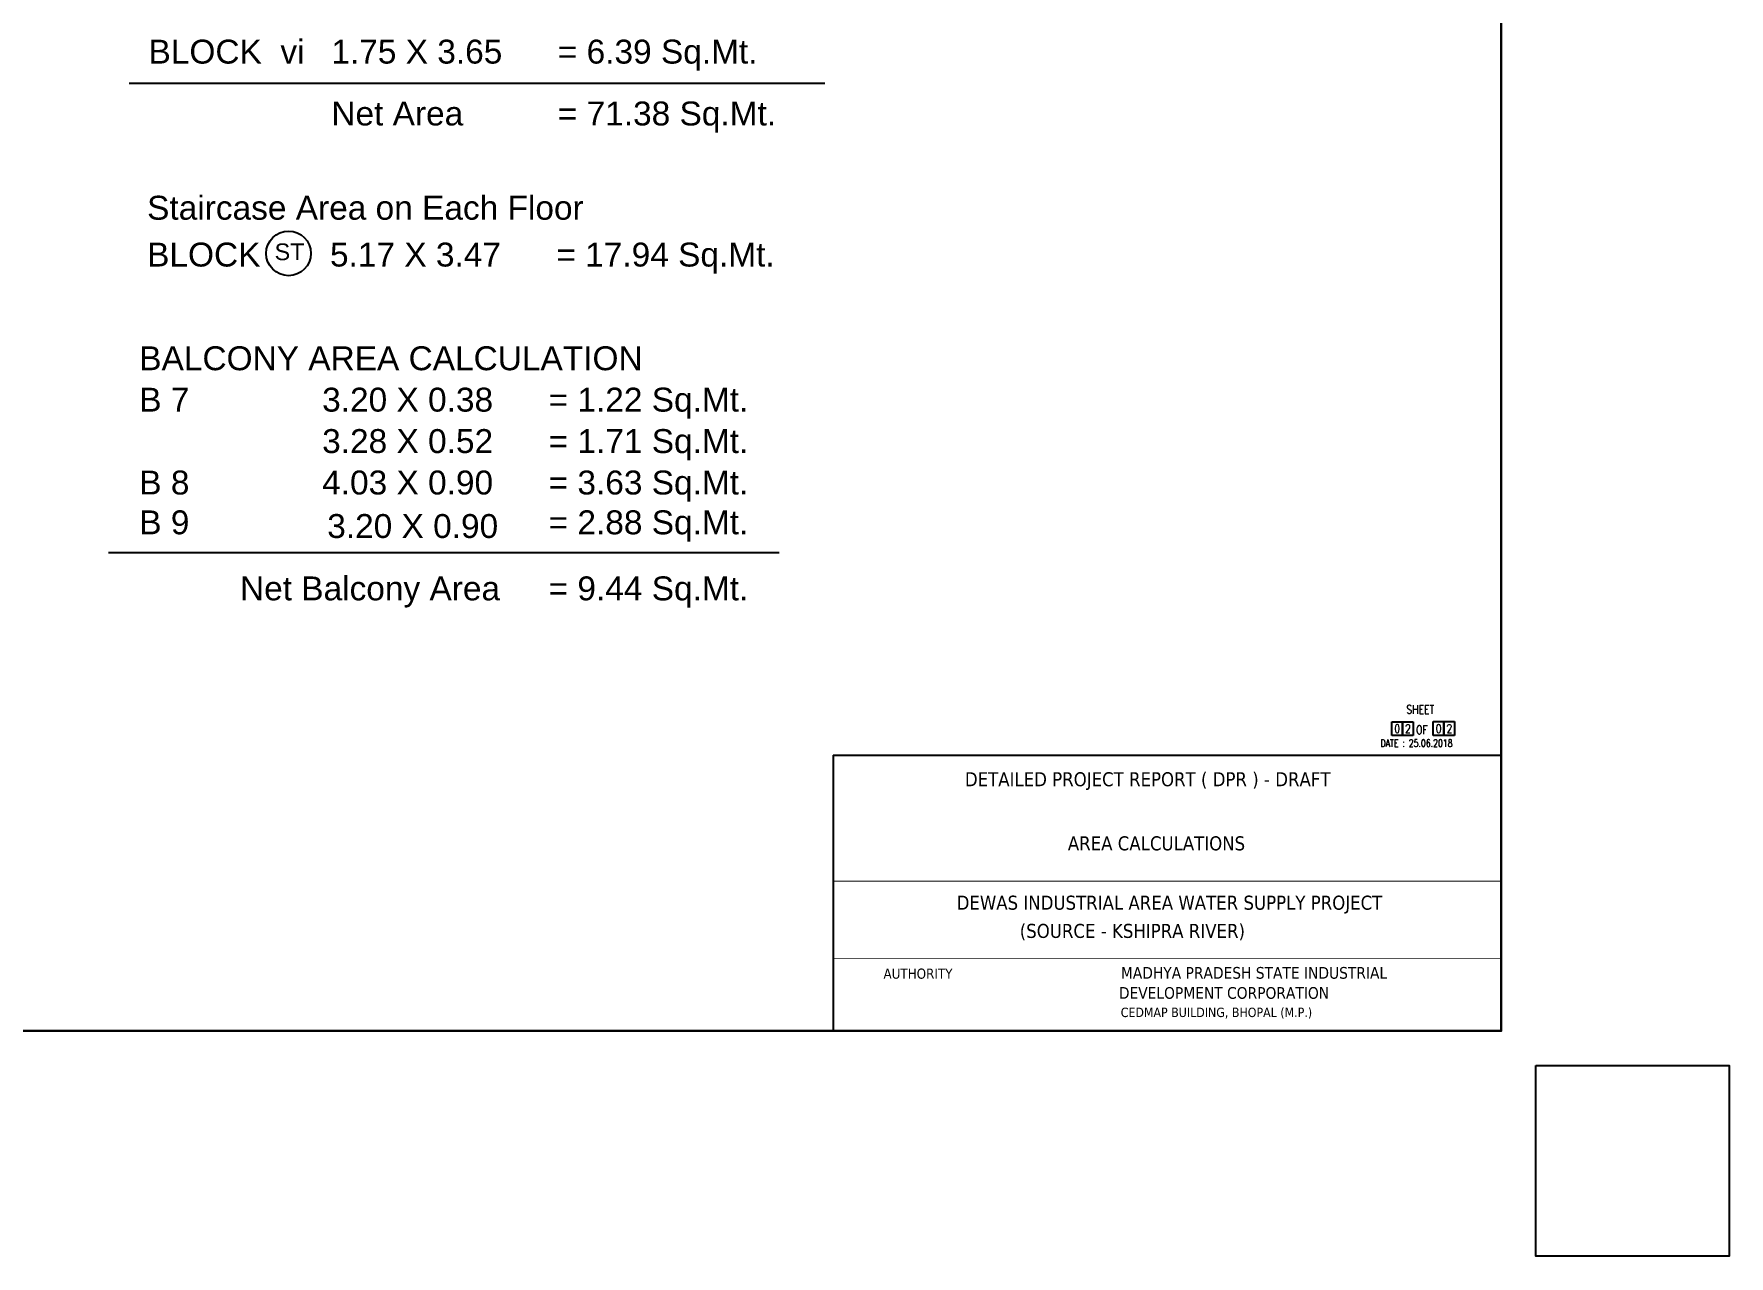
# Model space of a CAD drawing. Header units: metres. Extents: x -1441 to -394, y -133 to 518.
# Drawn here: x -1096.41 to -1065.29, y -68.89 to -46.44 of the extents above; entities that cross this region are included whole.
import ezdxf
from ezdxf.enums import TextEntityAlignment as Align

# ---------------------------------------------------------------- set-up
doc = ezdxf.new("R2010")
doc.units = ezdxf.units.M
doc.header["$LTSCALE"] = 25.4
doc.layers.get('0').update_dxf_attribs({"linetype": 'CONTINUOUS'})
doc.styles.add('logo', font='tahoma.ttf', dxfattribs={"height": 0.0508})
doc.styles.add('S1', font='ROMANS1')
doc.styles.add('STYLE3', font='arial.ttf')

msp = doc.modelspace()

# ---------------------------------------------------------------- linework, layer by layer
at = {"color": 7}
for p, q in [((-1094.665, -47.348), (-1081.895, -47.348)), ((-1095.046, -55.968), (-1082.73, -55.968))]:
    msp.add_line(p, q, dxfattribs=at)
for p, q in [((-1071.487, -59.332), (-1071.487, -59.076)), ((-1071.487, -59.076), (-1071.29, -59.076)), ((-1071.29, -59.332), (-1071.29, -59.076)), ((-1071.29, -59.076), (-1071.094, -59.076)), ((-1071.29, -59.076), (-1071.29, -59.332)), ((-1071.094, -59.076), (-1071.094, -59.332)), ((-1070.727, -59.329), (-1070.727, -59.073)), ((-1070.727, -59.073), (-1070.53, -59.073)), ((-1070.53, -59.329), (-1070.53, -59.073)), ((-1070.53, -59.073), (-1070.333, -59.073)), ((-1070.53, -59.073), (-1070.53, -59.329)), ((-1070.333, -59.073), (-1070.333, -59.329)), ((-1071.29, -59.332), (-1071.487, -59.332)), ((-1071.094, -59.332), (-1071.29, -59.332)), ((-1070.53, -59.329), (-1070.727, -59.329)), ((-1070.333, -59.329), (-1070.53, -59.329)), ((-1081.743, -59.693), (-1069.476, -59.693)), ((-1081.743, -59.693), (-1081.743, -64.753))]:
    msp.add_line(p, q)
at = {"lineweight": 30}
msp.add_lwpolyline([(-1069.476, -24.711), (-1129.697, -24.711), (-1129.697, -64.753), (-1069.476, -64.753)], close=True, dxfattribs=at)
at = {"const_width": 0.0163}
for points in [[(-1081.743, -62.002), (-1069.476, -62.002)], [(-1081.743, -63.428), (-1069.476, -63.428)], [(-1081.745, -64.753), (-1069.476, -64.753)]]:
    msp.add_lwpolyline(points, dxfattribs=at)
at = {"color": 8}
msp.add_lwpolyline([(-1068.841, -65.388), (-1065.293, -65.388), (-1065.293, -68.889), (-1068.841, -68.889)], close=True, dxfattribs=at)
at = {"color": 7}
msp.add_circle((-1091.738, -50.476), 0.41, dxfattribs=at)

# ---------------------------------------------------------------- texts
at = {"color": 7, "style": 'STYLE3'}
for s, height, p in [('BLOCK  vi', 0.4392, (-1094.308, -46.99)), ('1.75 X 3.65', 0.43924, (-1090.952, -46.99)), ('= 6.39 Sq.Mt.', 0.43924, (-1086.795, -46.99)), ('Net Area', 0.4392, (-1090.952, -48.126)), ('= 71.38 Sq.Mt.', 0.43924, (-1086.795, -48.126)), ('Staircase Area on Each Floor', 0.43924, (-1094.334, -49.857)), ('BLOCK', 0.4392, (-1094.334, -50.717)), ('ST', 0.3075, (-1091.994, -50.6)), ('5.17 X 3.47 ', 0.43924, (-1090.977, -50.717)), ('= 17.94 Sq.Mt.', 0.43924, (-1086.821, -50.717)), ('BALCONY AREA CALCULATION', 0.43924, (-1094.478, -52.621)), ('B 7', 0.4392, (-1094.478, -53.381)), ('3.20 X 0.38', 0.43924, (-1091.121, -53.381)), ('= 1.22 Sq.Mt.', 0.43924, (-1086.964, -53.381)), ('3.28 X 0.52', 0.43924, (-1091.121, -54.142)), ('= 1.71 Sq.Mt.', 0.43924, (-1086.964, -54.142)), ('B 8', 0.4392, (-1094.478, -54.903)), ('4.03 X 0.90', 0.43924, (-1091.121, -54.903)), ('= 3.63 Sq.Mt.', 0.43924, (-1086.964, -54.903)), ('B 9', 0.4392, (-1094.478, -55.634)), ('3.20 X 0.90', 0.43924, (-1091.028, -55.702)), ('= 2.88 Sq.Mt.', 0.43924, (-1086.964, -55.634)), ('Net Balcony Area', 0.43924, (-1092.629, -56.847)), ('= 9.44 Sq.Mt.', 0.43924, (-1086.964, -56.847))]:
    msp.add_text(s, height=height, dxfattribs=at).set_placement(p)
at = {"style": 'S1', "width": 0.8}
for s, p in [('SHEET', (-1070.962, -58.851)), ('OF', (-1070.932, -59.224))]:
    msp.add_text(s, height=0.1554, dxfattribs=at).set_placement(p, align=Align.MIDDLE_CENTER)
for s, p in [('0', (-1071.386, -59.282)), ('2', (-1071.189, -59.282)), ('0', (-1070.625, -59.279)), ('2', (-1070.428, -59.279))]:
    msp.add_text(s, height=0.155, dxfattribs=at).set_placement(p, align=Align.CENTER)
msp.add_text('DATE : 25.06.2018', height=0.13046, dxfattribs=at).set_placement((-1071.693, -59.535))
at = {"style": 'logo'}
for s, p in [('DETAILED PROJECT REPORT ( DPR ) - DRAFT', (-1079.322, -60.261)), ('AREA CALCULATIONS', (-1077.432, -61.438)), ('DEWAS INDUSTRIAL AREA WATER SUPPLY PROJECT', (-1079.473, -62.528)), ('(SOURCE - KSHIPRA RIVER)', (-1078.315, -63.046))]:
    msp.add_text(s, height=0.25785, dxfattribs=at).set_placement(p)
for s, height, p in [('AUTHORITY ', 0.1859, (-1080.148, -63.795)), ('MADHYA PRADESH STATE INDUSTRIAL ', 0.21488, (-1073.974, -63.795)), (' DEVELOPMENT CORPORATION', 0.21488, (-1074.606, -64.164)), ('CEDMAP BUILDING, BHOPAL (M.P.)', 0.1719, (-1074.704, -64.499))]:
    msp.add_text(s, height=height, dxfattribs=at).set_placement(p, align=Align.CENTER)

doc.saveas('drawing.dxf')
